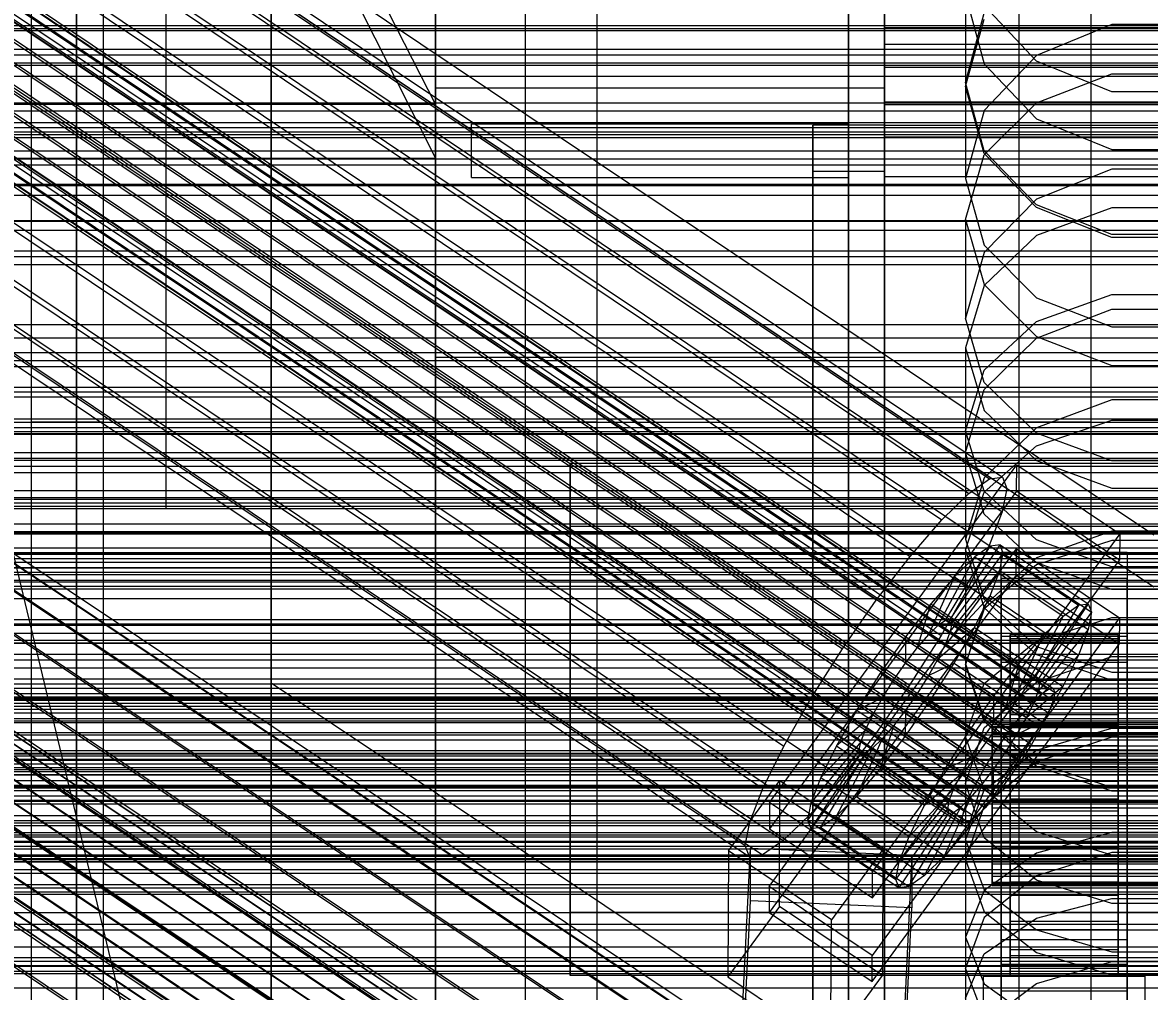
# Model space of a CAD drawing. Header units: millimetres. Extents: x -1970 to 59977, y -50268 to 6837.
# Drawn here: x -256 to -130.5, y -34588.8 to -34480.9 of the extents above; entities that cross this region are included whole.
import ezdxf

# ---------------------------------------------------------------- set-up
doc = ezdxf.new("R2010")
doc.units = ezdxf.units.MM
for name, color, linetype, lineweight in [('COTAS_O', 1, 'Continuous', 0), ('COTAS_P', 1, 'Continuous', 0), ('frontal_briquetadora', 7, 'Continuous', 0), ('frontal_C01', 7, 'Continuous', 0), ('frontal_C02', 7, 'Continuous', 0), ('frontal_C03', 7, 'Continuous', 0), ('frontal_mezcladora', 7, 'Continuous', 0), ('frontal_secador', 7, 'Continuous', 0), ('frontal_tolva', 7, 'Continuous', 0)]:
    doc.layers.add(name, color=color, linetype=linetype, lineweight=lineweight)
doc.dimstyles.new('R19_100', dxfattribs={"dimtxt": 250, "dimasz": 150, "dimexe": 150, "dimexo": 80, "dimgap": 100, "dimtad": 1, "dimtih": 1, "dimtoh": 1, "dimdsep": 46, "dimcen": 0.09, "dimadec": 0, "dimazin": 0, "dimtfac": 1, "dimtdec": 4, "dimtofl": 0, "dimtmove": 0, "dimatfit": 3, "dimfxl": 1, "dimtolj": 1, "dimtzin": 0, "dimarcsym": 0})

# ---------------------------------------------------------------- blocks, each defined once
blk = doc.blocks.new('*D37')
at = {"layer": 'COTAS_P', "color": 0, "lineweight": -2, "transparency": 16777216}
for p, q in [((-1750, -35420), (-1750, -34450)), ((2600, -35420), (2600, -34450)), ((-1600, -34600), (2450, -34600))]:
    blk.add_line(p, q, dxfattribs=at)
at = {"layer": 'COTAS_P', "color": 0, "transparency": 16777216}
for points in [[(-1600, -34575), (-1600, -34625), (-1750, -34600)], [(2450, -34575), (2450, -34625), (2600, -34600)]]:
    blk.add_solid(points, dxfattribs=at)
at = {"layer": 'Defpoints', "color": 0, "transparency": 16777216}
for p in [(2600, -34600), (-1750, -35500), (2600, -35500)]:
    blk.add_point(p, dxfattribs=at)
blk = doc.blocks.new('*D42')
at = {"layer": 'COTAS_O', "color": 0, "lineweight": -2, "transparency": 16777216}
for p, q in [((-570, -33700), (200, -33700)), ((50, -34750), (50, -33850)), ((-570, -34900), (200, -34900))]:
    blk.add_line(p, q, dxfattribs=at)
at = {"layer": 'COTAS_O', "color": 0, "transparency": 16777216}
for points in [[(25, -33850), (75, -33850), (50, -33700)], [(25, -34750), (75, -34750), (50, -34900)]]:
    blk.add_solid(points, dxfattribs=at)
at = {"layer": 'Defpoints', "color": 0, "transparency": 16777216}
for p in [(-650, -33700), (50, -33700), (-650, -34900)]:
    blk.add_point(p, dxfattribs=at)
blk = doc.blocks.new('*D43')
at = {"layer": 'COTAS_O', "color": 0, "lineweight": -2, "transparency": 16777216}
for p, q in [((-650, -34820), (-650, -34050)), ((650, -34820), (650, -34050)), ((-500, -34200), (500, -34200))]:
    blk.add_line(p, q, dxfattribs=at)
at = {"layer": 'COTAS_O', "color": 0, "transparency": 16777216}
for points in [[(-500, -34175), (-500, -34225), (-650, -34200)], [(500, -34175), (500, -34225), (650, -34200)]]:
    blk.add_solid(points, dxfattribs=at)
at = {"layer": 'Defpoints', "color": 0, "transparency": 16777216}
for p in [(650, -34200), (-650, -34900), (650, -34900)]:
    blk.add_point(p, dxfattribs=at)

msp = doc.modelspace()

# ---------------------------------------------------------------- linework, layer by layer
at = {"layer": 'frontal_briquetadora'}
for p, q in [((-430, -33820), (-223.45, -34680)), ((-210, -34680), (-210, -33820)), ((-430, -34060), (-210, -34490)), ((-430, -34060), (-210, -34496)), ((-210, -34060), (-210, -34490)), ((-210, -34060), (-210, -34496)), ((-210, -34680), (-210, -34260)), ((-210, -34496), (-210, -34260)), ((-210, -34680), (-210, -34305)), ((-210, -34305), (-210, -34496)), ((-160, -34483.291), (-160, -34439.62)), ((-164, -34492.29), (-164, -34448.619)), ((-160, -34448.619), (-160, -34492.29)), ((-160, -34451.11), (-160, -34483.291)), ((-164, -34454.149), (-164, -34698)), ((-164, -34492.29), (-164, -34454.149)), ((-160, -34698), (-160, -34454.149)), ((-160, -34454.149), (-160, -34492.29)), ((-160, -34489.719), (-160, -34457.538)), ((-160, -34461.368), (-160, -34489.719)), ((-160, -34492.29), (-160, -34463.94)), ((-160, -34481.433), (-160, -34464.401)), ((-160, -34464.816), (-160, -34481.959)), ((-160, -34465.36), (-160, -34482.486)), ((-160, -34483.013), (-160, -34465.903)), ((-160, -34468.481), (-160, -34485.849)), ((-210, -34471), (-210, -34680)), ((-210, -34471), (-210, -34496)), ((-160, -34489.991), (-160, -34472.77)), ((-160, -34493.614), (-160, -34476.582)), ((-160, -34478.149), (-160, -34722)), ((-160, -34478.149), (-160, -34483.291)), ((-151, -34477.803), (-151, -34487.557)), ((-151, -34477.803), (-148.92, -34485.461)), ((-151, -34487.557), (-148.92, -34479.841)), ((-143.094, -34485.172), (-148.92, -34478.964)), ((-160, -34480.662), (-160, -34498.03)), ((-151, -34487.986), (-148.92, -34480.494)), ((-134.674, -34481.091), (-143.094, -34484.534)), ((-125.326, -34481.091), (-134.674, -34481.091)), ((-160, -34481.433), (200, -34481.433)), ((-160, -34498.801), (-160, -34481.433)), ((-160, -34481.959), (-160, -34498.57)), ((-160, -34482.486), (-160, -34499.08)), ((-160, -34499.589), (-160, -34483.013)), ((-160, -34727.142), (-160, -34483.291)), ((-160, -34483.291), (200, -34483.291)), ((-160, -34483.291), (-160, -34715.652)), ((-160, -34483.291), (-160, -34489.719)), ((-143.094, -34484.534), (-148.92, -34490.676)), ((-160, -34485.849), (200, -34485.849)), ((-160, -34485.849), (-160, -34502.881)), ((-148.92, -34485.461), (-143.093, -34491.602)), ((-134.674, -34488.588), (-143.094, -34485.172)), ((-143.093, -34489.803), (-134.673, -34486.586)), ((-134.673, -34486.586), (-125.327, -34486.586)), ((-210, -34488.149), (-160, -34488.149)), ((-210, -34518.149), (-210, -34488.149)), ((-164, -34488.149), (-160, -34488.149)), ((-164, -34518.149), (-164, -34488.149)), ((-160, -34518.149), (-160, -34488.149)), ((-148.92, -34495.158), (-151, -34487.557)), ((-151, -34487.986), (-151, -34498.23)), ((-148.92, -34495.478), (-151, -34487.986)), ((-125.326, -34488.588), (-134.674, -34488.588)), ((-160, -34722.08), (-160, -34489.719)), ((-160, -34489.719), (200, -34489.719)), ((-160, -34489.719), (-160, -34716.717)), ((-160, -34489.719), (-160, -34492.29)), ((-148.92, -34495.6), (-143.093, -34489.803)), ((-210, -34490), (-430, -34490)), ((-160, -34489.991), (200, -34489.991)), ((-160, -34489.991), (-160, -34507.212)), ((-148.92, -34490.676), (-151, -34498.23)), ((-206, -34492.149), (-164, -34492.149)), ((-206, -34498.149), (-206, -34492.149)), ((-168, -34713.16), (-168, -34492.29)), ((-168, -34492.29), (-168, -34497.432)), ((-160, -34492.29), (-168, -34492.29)), ((-164, -34498.149), (-164, -34492.149)), ((-164, -34719.288), (-164, -34492.29)), ((-160, -34492.29), (-164, -34492.29)), ((-160, -34719.288), (-160, -34492.29)), ((-160, -34492.29), (200, -34492.29)), ((-160, -34492.29), (-160, -34713.16)), ((-160, -34497.432), (-160, -34492.29)), ((-143.093, -34491.602), (-134.673, -34495.01)), ((-160, -34493.614), (200, -34493.614)), ((-160, -34510.982), (-160, -34493.614)), ((-430, -34496), (-210, -34496)), ((-210, -34496), (-210, -34680)), ((-151, -34502.829), (-148.92, -34495.6)), ((-143.094, -34501.17), (-148.92, -34495.158)), ((-143.093, -34501.486), (-148.92, -34495.478)), ((-134.673, -34495.01), (-125.327, -34495.01)), ((-168, -34497.432), (-168, -34718.302)), ((-168, -34497.432), (-160, -34497.432)), ((-160, -34718.302), (-160, -34497.432)), ((-134.674, -34497.219), (-143.094, -34500.552)), ((-125.326, -34497.219), (-134.674, -34497.219)), ((-206, -34498.149), (-164, -34498.149)), ((-160, -34498.03), (200, -34498.03)), ((-160, -34498.03), (-160, -34515.062)), ((-160, -34498.57), (-160, -34514.607)), ((-151, -34498.23), (-148.92, -34505.662)), ((-160, -34513.861), (-160, -34498.801)), ((-160, -34499.08), (-160, -34515.099)), ((-160, -34515.589), (-160, -34499.589)), ((-143.094, -34500.552), (-148.92, -34506.493)), ((-134.674, -34504.474), (-143.094, -34501.17)), ((-134.673, -34504.82), (-143.093, -34501.486)), ((-134.673, -34501.512), (-143.093, -34504.604)), ((-125.327, -34501.512), (-134.673, -34501.512)), ((-160, -34502.881), (-160, -34516.984)), ((-151, -34502.829), (-151, -34513.787)), ((-151, -34502.829), (-148.92, -34510.058)), ((-143.093, -34504.604), (-148.92, -34510.176)), ((-125.326, -34504.474), (-134.674, -34504.474)), ((-125.327, -34504.82), (-134.673, -34504.82)), ((-148.92, -34505.662), (-143.094, -34511.534)), ((-160, -34507.212), (-160, -34521.811)), ((-148.92, -34506.493), (-151, -34513.787)), ((-160, -34526.043), (-160, -34510.982)), ((-148.92, -34510.176), (-151, -34517.123)), ((-148.92, -34510.058), (-143.093, -34515.855)), ((-143.093, -34514.166), (-134.673, -34511.161)), ((-134.673, -34511.161), (-125.327, -34511.161)), ((-143.094, -34511.534), (-134.674, -34514.76)), ((-143.094, -34516.027), (-134.674, -34512.811)), ((-134.674, -34512.811), (-125.326, -34512.811)), ((-160, -34524.321), (-160, -34513.861)), ((-160, -34514.607), (-160, -34530.029)), ((-148.92, -34520.952), (-151, -34513.787)), ((-148.92, -34519.58), (-143.093, -34514.166)), ((-134.674, -34514.76), (-125.326, -34514.76)), ((-160, -34515.062), (-160, -34529.165)), ((-160, -34515.099), (-160, -34530.501)), ((-160, -34530.972), (-160, -34515.589)), ((-148.92, -34521.752), (-143.094, -34516.027)), ((-143.093, -34515.855), (-134.673, -34519.072)), ((-160, -34516.984), (-160, -34526.011)), ((-151, -34517.123), (-151, -34528.769)), ((-151, -34517.123), (-148.92, -34524.071)), ((-210, -34518.149), (-160, -34518.149)), ((-164, -34518.149), (-160, -34518.149)), ((-151, -34526.331), (-148.92, -34519.58)), ((-134.673, -34519.072), (-125.327, -34519.072)), ((-143.094, -34526.603), (-148.92, -34520.952)), ((-160, -34521.811), (-160, -34531.565)), ((-151, -34528.769), (-148.92, -34521.752)), ((-134.674, -34522.89), (-143.094, -34526.023)), ((-125.326, -34522.89), (-134.674, -34522.89)), ((-160, -34528.587), (-160, -34524.321)), ((-148.92, -34524.071), (-143.093, -34529.643)), ((-160, -34526.011), (-160, -34528.587)), ((-160, -34536.502), (-160, -34526.043)), ((-143.094, -34526.023), (-148.92, -34531.596)), ((-143.093, -34528.025), (-134.673, -34525.158)), ((-134.673, -34525.158), (-125.327, -34525.158)), ((-151, -34526.331), (-151, -34538.419)), ((-148.92, -34533.082), (-151, -34526.331)), ((-134.674, -34529.704), (-143.094, -34526.603)), ((-148.92, -34535.648), (-151, -34528.769)), ((-148.92, -34533.192), (-143.093, -34528.025)), ((-195, -34580), (-195, -34530)), ((195, -34530), (-195, -34530)), ((-195, -34530), (-195, -34537)), ((-160, -34529.165), (-160, -34538.192)), ((-160, -34530.029), (-160, -34544.797)), ((-143.093, -34529.643), (-134.673, -34532.735)), ((-125.326, -34529.704), (-134.674, -34529.704)), ((-160, -34530.501), (-160, -34545.247)), ((-160, -34545.697), (-160, -34530.972)), ((-160, -34531.565), (-160, -34534.991)), ((-148.92, -34531.596), (-151, -34538.419)), ((-151, -34539.635), (-148.92, -34533.192)), ((-143.093, -34538.496), (-148.92, -34533.082)), ((-134.673, -34532.735), (-125.327, -34532.735)), ((-143.094, -34541.066), (-148.92, -34535.648)), ((195, -34537), (-195, -34537)), ((-195, -34537), (-195, -34587)), ((-160, -34540.768), (-160, -34536.502)), ((-134.674, -34537.508), (-143.094, -34540.51)), ((-125.326, -34537.508), (-134.674, -34537.508)), ((-160, -34538.192), (-160, -34540.768)), ((-151, -34538.419), (-148.92, -34545.1)), ((-134.673, -34541.501), (-143.093, -34538.496)), ((-134.673, -34538.552), (-143.093, -34541.275)), ((-125.327, -34538.552), (-134.673, -34538.552)), ((-151, -34539.635), (-151, -34552.363)), ((-151, -34539.635), (-148.92, -34546.078)), ((-143.094, -34540.51), (-148.92, -34545.844)), ((-143.093, -34541.275), (-148.92, -34546.182)), ((-134.674, -34544.034), (-143.094, -34541.066)), ((-125.327, -34541.501), (-134.673, -34541.501)), ((-160, -34544.797), (-160, -34558.872)), ((-148.92, -34545.1), (-143.094, -34550.353)), ((-125.326, -34544.034), (-134.674, -34544.034)), ((-160, -34545.247), (-160, -34559.3)), ((-160, -34559.728), (-160, -34545.697)), ((-148.92, -34545.844), (-151, -34552.363)), ((-148.92, -34546.182), (-151, -34552.301)), ((-148.92, -34546.078), (-143.093, -34551.244)), ((-143.093, -34549.754), (-134.673, -34547.13)), ((-134.673, -34547.13), (-125.327, -34547.13)), ((-148.92, -34554.481), (-143.093, -34549.754)), ((-143.094, -34550.353), (-134.674, -34553.23)), ((-143.093, -34551.244), (-134.673, -34554.112)), ((-151, -34552.301), (-151, -34565.638)), ((-151, -34552.301), (-148.92, -34558.42)), ((-148.92, -34558.731), (-151, -34552.363)), ((-143.094, -34554.358), (-134.674, -34551.493)), ((-134.674, -34551.493), (-125.326, -34551.493)), ((-134.674, -34553.23), (-125.326, -34553.23)), ((-151, -34560.376), (-148.92, -34554.481)), ((-148.92, -34559.44), (-143.094, -34554.358)), ((-134.673, -34554.112), (-125.327, -34554.112)), ((-160, -34558.872), (-160, -34572.218)), ((-148.92, -34558.42), (-143.093, -34563.327)), ((-143.094, -34563.729), (-148.92, -34558.731)), ((-160, -34559.3), (-160, -34572.623)), ((-160, -34573.027), (-160, -34559.728)), ((-151, -34565.638), (-148.92, -34559.44)), ((-143.093, -34561.918), (-134.673, -34559.449)), ((-134.673, -34559.449), (-125.327, -34559.449)), ((-151, -34560.376), (-151, -34574.101)), ((-148.92, -34566.271), (-151, -34560.376)), ((-134.674, -34560.448), (-143.094, -34563.217)), ((-125.326, -34560.448), (-134.674, -34560.448)), ((-148.92, -34566.366), (-143.093, -34561.918)), ((-143.094, -34563.217), (-148.92, -34568.125)), ((-134.674, -34566.461), (-143.094, -34563.729)), ((-143.093, -34563.327), (-134.673, -34566.05)), ((-148.92, -34571.679), (-151, -34565.638)), ((-151, -34571.912), (-148.92, -34566.366)), ((-143.093, -34570.998), (-148.92, -34566.271)), ((-125.326, -34566.461), (-134.674, -34566.461)), ((-134.673, -34566.05), (-125.327, -34566.05)), ((-148.92, -34568.125), (-151, -34574.101)), ((-134.673, -34573.621), (-143.093, -34570.998)), ((-134.673, -34571.082), (-143.093, -34573.39)), ((-125.327, -34571.082), (-134.673, -34571.082)), ((-160, -34572.218), (-160, -34584.801)), ((-160, -34572.623), (-160, -34585.182)), ((-151, -34571.912), (-151, -34586.193)), ((-151, -34571.912), (-148.92, -34577.459)), ((-143.094, -34576.409), (-148.92, -34571.679)), ((-160, -34585.562), (-160, -34573.027)), ((-143.093, -34573.39), (-148.92, -34577.548)), ((-134.674, -34573.305), (-143.094, -34575.925)), ((-125.326, -34573.305), (-134.674, -34573.305)), ((-125.327, -34573.621), (-134.673, -34573.621)), ((-151, -34574.101), (-148.92, -34579.916)), ((-143.094, -34575.925), (-148.92, -34580.562)), ((-134.674, -34578.991), (-143.094, -34576.409)), ((-148.92, -34577.548), (-151, -34582.734)), ((-148.92, -34577.459), (-143.093, -34581.907)), ((-143.093, -34580.641), (-134.673, -34578.443)), ((-125.326, -34578.991), (-134.674, -34578.991)), ((-134.673, -34578.443), (-125.327, -34578.443)), ((-195, -34587), (-195, -34580)), ((195, -34580), (-195, -34580)), ((-148.92, -34579.916), (-143.094, -34584.461)), ((-148.92, -34580.562), (-151, -34586.193)), ((-148.92, -34584.6), (-143.093, -34580.641)), ((-151, -34582.734), (-151, -34597.535)), ((-151, -34582.734), (-148.92, -34587.919)), ((-143.093, -34581.907), (-134.673, -34584.376)), ((-160, -34584.801), (-160, -34596.589)), ((-160, -34585.182), (-160, -34596.944)), ((-151, -34589.538), (-148.92, -34584.6)), ((-143.094, -34584.461), (-134.674, -34586.939)), ((-134.673, -34584.376), (-125.327, -34584.376)), ((-160, -34597.299), (-160, -34585.562)), ((-148.92, -34591.656), (-151, -34586.193)), ((-143.094, -34587.908), (-134.674, -34585.444)), ((-134.674, -34585.444), (-125.326, -34585.444)), ((195, -34587), (-195, -34587)), ((-134.674, -34586.939), (-125.326, -34586.939)), ((-148.92, -34592.262), (-143.094, -34587.908)), ((-148.92, -34587.919), (-143.093, -34592.078))]:
    msp.add_line(p, q, dxfattribs=at)
at = {"layer": 'frontal_C01'}
for p, q in [((-250, -32681.31), (-250, -35586.788)), ((-250, -35591.549), (-250, -32686.07)), ((-228.298, -34257.758), (-228.298, -34554.454)), ((-228.298, -34560.172), (-228.298, -34263.476)), ((-450, -34481.223), (450, -34481.223)), ((-332.629, -34490.645), (-148.32, -34613.643)), ((-331.181, -34490.53), (-146.872, -34613.528)), ((-334.938, -34492.193), (-150.629, -34615.191)), ((-330.692, -34491.856), (-146.383, -34614.854)), ((450, -34493.398), (-450, -34493.398)), ((-356.348, -34494.929), (-142.549, -34637.607)), ((-355.53, -34494.38), (-141.731, -34637.058)), ((-355.017, -34494.34), (-141.218, -34637.018)), ((-354.844, -34494.81), (-141.045, -34637.487)), ((-331.197, -34494.532), (-146.887, -34617.53)), ((-357.415, -34495.948), (-143.617, -34638.625)), ((-355.022, -34495.758), (-141.224, -34638.436)), ((-337.95, -34495.068), (-153.641, -34618.066)), ((-358.659, -34497.367), (-144.861, -34640.045)), ((-355.541, -34497.12), (-141.742, -34639.798)), ((-332.659, -34498.376), (-148.35, -34621.374)), ((-146.196, -34641.769), (-359.995, -34499.091)), ((-356.363, -34498.803), (-142.565, -34641.481)), ((-341.461, -34499.074), (-157.152, -34622.072)), ((-361.332, -34501.001), (-147.533, -34643.679)), ((-357.434, -34500.692), (-143.635, -34643.37)), ((-362.578, -34502.968), (-148.779, -34645.646)), ((-358.68, -34502.659), (-144.881, -34645.337)), ((-334.981, -34503.126), (-150.672, -34626.124)), ((-363.648, -34504.858), (-149.85, -34647.535)), ((-360.017, -34504.57), (-146.218, -34647.247)), ((-160.922, -34626.937), (-345.231, -34503.939)), ((-364.471, -34506.541), (-150.672, -34649.219)), ((-361.352, -34506.293), (-147.554, -34648.971)), ((-364.989, -34507.903), (-151.191, -34650.581)), ((-363.664, -34508.732), (-149.865, -34651.41)), ((-362.596, -34507.713), (-148.798, -34650.391)), ((-338.003, -34508.459), (-153.694, -34631.457)), ((-365.168, -34508.851), (-151.369, -34651.529)), ((-364.995, -34509.321), (-151.196, -34651.999)), ((-364.482, -34509.28), (-150.683, -34651.958)), ((-349.002, -34509.331), (-164.693, -34632.329)), ((450, -34514.562), (-450, -34514.562)), ((-352.519, -34514.882), (-168.21, -34637.88)), ((-341.52, -34514.01), (-157.211, -34637.008)), ((-345.291, -34519.401), (-160.982, -34642.399)), ((-355.541, -34520.214), (-171.232, -34643.212)), ((-349.061, -34524.266), (-164.752, -34647.264)), ((-450, -34526.737), (450, -34526.737)), ((-130, -34620.053), (-228.298, -34554.454)), ((-228.298, -34554.454), (-228.298, -34851.15)), ((-228.298, -34554.454), (-228.298, -34560.172)), ((-228.298, -34856.869), (-228.298, -34560.172)), ((-228.298, -34560.172), (-130, -34625.771))]:
    msp.add_line(p, q, dxfattribs=at)
at = {"layer": 'frontal_C02'}
for p, q in [((-250, -32976.99), (-250, -35767.535)), ((-250, -35772.314), (-250, -32981.769)), ((-332.629, -34408.224), (-148.32, -34531.708)), ((-331.181, -34408.027), (-146.872, -34531.511)), ((-330.692, -34409.271), (-146.383, -34532.755)), ((-334.938, -34409.848), (-150.629, -34533.332)), ((-355.53, -34411.865), (-141.731, -34555.107)), ((-355.017, -34411.796), (-141.218, -34555.037)), ((-331.197, -34411.87), (-146.887, -34535.354)), ((-356.348, -34412.441), (-142.549, -34555.682)), ((-355.022, -34413.157), (-141.224, -34556.399)), ((-354.844, -34412.236), (-141.045, -34555.478)), ((-337.95, -34412.788), (-153.641, -34536.272)), ((-357.415, -34413.483), (-143.617, -34556.724)), ((-355.541, -34414.496), (-141.742, -34557.737)), ((-358.659, -34414.92), (-144.861, -34558.161)), ((-332.659, -34415.648), (-148.35, -34539.132)), ((-146.196, -34559.896), (-359.995, -34416.655)), ((-356.363, -34416.161), (-142.565, -34559.402)), ((-341.461, -34416.844), (-157.152, -34540.328)), ((-357.434, -34418.039), (-143.635, -34561.28)), ((-361.332, -34418.568), (-147.533, -34561.81)), ((-362.578, -34420.531), (-148.779, -34563.773)), ((-358.68, -34420.001), (-144.881, -34563.243)), ((-334.981, -34420.346), (-150.672, -34543.83)), ((-360.017, -34421.915), (-146.218, -34565.157)), ((-160.922, -34545.224), (-345.231, -34421.74)), ((-363.648, -34422.409), (-149.85, -34565.651)), ((-364.471, -34424.074), (-150.672, -34567.315)), ((-361.352, -34423.65), (-147.554, -34566.891)), ((-364.989, -34425.413), (-151.191, -34568.654)), ((-362.596, -34425.087), (-148.798, -34568.329)), ((-338.003, -34425.646), (-153.694, -34549.13)), ((-365.168, -34426.334), (-151.369, -34569.575)), ((-364.995, -34426.774), (-151.196, -34570.016)), ((-364.482, -34426.704), (-150.683, -34569.946)), ((-363.664, -34426.129), (-149.865, -34569.37)), ((-349.002, -34427.142), (-164.693, -34550.626)), ((-341.52, -34431.186), (-157.211, -34554.67)), ((-352.519, -34432.681), (-168.21, -34556.165)), ((-345.291, -34436.587), (-160.982, -34560.071)), ((-355.541, -34437.981), (-171.232, -34561.465)), ((-349.061, -34441.483), (-164.752, -34564.967)), ((-357.863, -34442.68), (-173.554, -34566.164)), ((-352.572, -34445.539), (-168.263, -34569.023)), ((-359.326, -34446.457), (-175.016, -34569.941)), ((-355.584, -34448.479), (-171.275, -34571.963)), ((-359.83, -34449.057), (-175.521, -34572.541)), ((-359.341, -34450.3), (-175.032, -34573.784)), ((-357.893, -34450.103), (-173.584, -34573.587)), ((-130, -34537.975), (-228.298, -34472.116)), ((-228.298, -34472.116), (-228.298, -34756.938)), ((-228.298, -34762.679), (-228.298, -34477.858)), ((-228.298, -34477.858), (-130, -34543.716)), ((-311.15, -34481.749), (311.15, -34481.749)), ((-311.15, -34485.616), (311.15, -34485.616)), ((-311.15, -34486.866), (311.15, -34486.866)), ((-311.15, -34489.833), (311.15, -34489.833)), ((-311.15, -34490.717), (311.15, -34490.717)), ((-311.15, -34492.582), (311.15, -34492.582)), ((-311.15, -34493.04), (311.15, -34493.04)), ((-311.15, -34493.676), (311.15, -34493.676)), ((-172.809, -34567.736), (-145.277, -34530.143)), ((-145.289, -34533.066), (-145.277, -34530.143)), ((-145.277, -34530.143), (-133.809, -34537.827)), ((-150.629, -34533.332), (-148.32, -34531.708)), ((-148.32, -34531.708), (-146.872, -34531.511)), ((-146.872, -34531.511), (-146.383, -34532.755)), ((-145.289, -34533.066), (-172.821, -34570.659)), ((-153.641, -34536.272), (-150.629, -34533.332)), ((-146.383, -34532.755), (-146.887, -34535.354)), ((-133.821, -34540.749), (-145.289, -34533.066)), ((-157.152, -34540.328), (-153.641, -34536.272)), ((-146.887, -34535.354), (-148.35, -34539.132)), ((-133.809, -34537.827), (-161.341, -34575.42)), ((-133.809, -34537.827), (-133.821, -34540.749)), ((-172.847, -34577.089), (-145.315, -34539.496)), ((-153.199, -34547.423), (-148.226, -34539.179)), ((-152.686, -34547.354), (-147.143, -34539.032)), ((-152.513, -34547.794), (-146.777, -34539.962)), ((-148.35, -34539.132), (-150.672, -34543.83)), ((-148.226, -34539.179), (-149.953, -34540.394)), ((-147.143, -34539.032), (-148.226, -34539.179)), ((-148.226, -34539.179), (-138.396, -34545.765)), ((-147.155, -34541.907), (-146.777, -34539.962)), ((-147.143, -34539.032), (-137.313, -34545.618)), ((-146.777, -34539.962), (-147.143, -34539.032)), ((-147, -34542.796), (-147, -34539.873)), ((-147, -34539.873), (-133, -34539.873)), ((-147, -34585.777), (-147, -34539.873)), ((-146.777, -34539.962), (-136.948, -34546.548)), ((-145.327, -34542.418), (-145.315, -34539.496)), ((-145.315, -34539.496), (-133.847, -34547.179)), ((-133, -34539.873), (-133, -34542.796)), ((-133, -34539.873), (-133, -34585.777)), ((-161.353, -34578.342), (-133.821, -34540.749)), ((-160.922, -34545.224), (-157.152, -34540.328)), ((-154.017, -34547.999), (-149.953, -34540.394)), ((-149.953, -34540.394), (-152.207, -34542.594)), ((-149.953, -34540.394), (-140.123, -34546.98)), ((-145.327, -34542.418), (-172.859, -34580.011)), ((-155.085, -34549.041), (-152.207, -34542.594)), ((-152.207, -34542.594), (-154.833, -34545.628)), ((-152.692, -34548.715), (-147.155, -34541.907)), ((-152.207, -34542.594), (-142.377, -34549.179)), ((-148.249, -34544.732), (-147.155, -34541.907)), ((-147.155, -34541.907), (-137.325, -34548.492)), ((-133.859, -34550.102), (-145.327, -34542.418)), ((-150.672, -34543.83), (-153.694, -34549.13)), ((-133, -34542.796), (-147, -34542.796)), ((-147, -34542.796), (-147, -34588.7)), ((-133, -34588.7), (-133, -34542.796)), ((-153.21, -34550.054), (-148.249, -34544.732)), ((-149.985, -34548.247), (-148.249, -34544.732)), ((-148.249, -34544.732), (-138.419, -34551.318)), ((-164.693, -34550.626), (-160.922, -34545.224)), ((-154.833, -34545.628), (-157.653, -34549.29)), ((-156.329, -34550.478), (-154.833, -34545.628)), ((-154.833, -34545.628), (-145.003, -34552.214)), ((-138.396, -34545.765), (-143.369, -34554.009)), ((-137.313, -34545.618), (-142.856, -34553.939)), ((-140.123, -34546.98), (-138.396, -34545.765)), ((-138.396, -34545.765), (-137.313, -34545.618)), ((-137.313, -34545.618), (-136.948, -34546.548)), ((-133.847, -34547.179), (-161.379, -34584.772)), ((-154.017, -34547.999), (-153.199, -34547.423)), ((-153.199, -34547.423), (-152.686, -34547.354)), ((-143.369, -34554.009), (-153.199, -34547.423)), ((-142.856, -34553.939), (-152.686, -34547.354)), ((-152.686, -34547.354), (-152.513, -34547.794)), ((-140.123, -34546.98), (-144.188, -34554.585)), ((-136.948, -34546.548), (-142.683, -34554.38)), ((-142.377, -34549.179), (-140.123, -34546.98)), ((-136.948, -34546.548), (-137.325, -34548.492)), ((-133.847, -34547.179), (-133.859, -34550.102)), ((-155.085, -34549.041), (-154.017, -34547.999)), ((-154.033, -34551.719), (-149.985, -34548.247)), ((-144.188, -34554.585), (-154.017, -34547.999)), ((-152.692, -34548.715), (-153.21, -34550.054)), ((-152.513, -34547.794), (-152.692, -34548.715)), ((-142.862, -34555.301), (-152.692, -34548.715)), ((-142.683, -34554.38), (-152.513, -34547.794)), ((-152.246, -34552.212), (-149.985, -34548.247)), ((-149.985, -34548.247), (-140.156, -34554.833)), ((-137.325, -34548.492), (-142.862, -34555.301)), ((-137.325, -34548.492), (-138.419, -34551.318)), ((-161.391, -34587.695), (-133.859, -34550.102)), ((-157.653, -34549.29), (-160.474, -34553.33)), ((-157.653, -34549.29), (-157.665, -34552.213)), ((-147.823, -34555.876), (-157.653, -34549.29)), ((-153.694, -34549.13), (-157.211, -34554.67)), ((-156.329, -34550.478), (-155.085, -34549.041)), ((-145.255, -34555.626), (-155.085, -34549.041)), ((-153.21, -34550.054), (-154.033, -34551.719)), ((-143.38, -34556.64), (-153.21, -34550.054)), ((-147, -34552.148), (-147, -34549.226)), ((-147, -34549.226), (-133, -34549.226)), ((-147, -34595.13), (-147, -34549.226)), ((-146, -34559.012), (-146, -34549.018)), ((-146, -34549.018), (-146, -34549.494)), ((-146, -34549.018), (-134, -34549.018)), ((-146, -34549.836), (-146, -34549.018)), ((-146, -34559.238), (-146, -34549.494)), ((-146, -34549.494), (-146, -34551.232)), ((-146, -34549.494), (-134, -34549.494)), ((-146, -34559.4), (-146, -34549.836)), ((-146, -34549.836), (-134, -34549.836)), ((-146, -34551.893), (-146, -34549.836)), ((-142.377, -34549.179), (-145.255, -34555.626)), ((-145.003, -34552.214), (-142.377, -34549.179)), ((-134, -34549.494), (-134, -34549.018)), ((-134, -34549.018), (-134, -34559.012)), ((-134, -34549.018), (-134, -34549.836)), ((-134, -34551.232), (-134, -34549.494)), ((-134, -34549.494), (-134, -34559.238)), ((-134, -34549.836), (-134, -34559.4)), ((-134, -34549.836), (-134, -34551.893)), ((-133, -34549.226), (-133, -34552.148)), ((-133, -34549.226), (-133, -34595.13)), ((-168.21, -34556.165), (-164.693, -34550.626)), ((-157.665, -34552.213), (-156.329, -34550.478)), ((-146.499, -34557.064), (-156.329, -34550.478)), ((-146, -34560.061), (-146, -34551.232)), ((-146, -34551.232), (-146, -34554.112)), ((-146, -34551.232), (-134, -34551.232)), ((-138.419, -34551.318), (-143.38, -34556.64)), ((-138.419, -34551.318), (-140.156, -34554.833)), ((-134, -34554.112), (-134, -34551.232)), ((-134, -34551.232), (-134, -34560.061)), ((-159.001, -34554.126), (-157.665, -34552.213)), ((-157.665, -34552.213), (-147.835, -34558.798)), ((-154.033, -34551.719), (-155.103, -34553.597)), ((-155.103, -34553.597), (-152.246, -34552.212)), ((-154.877, -34556.355), (-152.246, -34552.212)), ((-144.203, -34558.305), (-154.033, -34551.719)), ((-152.246, -34552.212), (-142.416, -34558.798)), ((-147.823, -34555.876), (-145.003, -34552.214)), ((-133, -34552.148), (-147, -34552.148)), ((-147, -34552.148), (-147, -34598.053)), ((-145.003, -34552.214), (-146.499, -34557.064)), ((-146, -34560.374), (-146, -34551.893)), ((-146, -34551.893), (-134, -34551.893)), ((-146, -34555.047), (-146, -34551.893)), ((-134, -34551.893), (-134, -34560.374)), ((-134, -34551.893), (-134, -34555.047)), ((-133, -34598.053), (-133, -34552.148)), ((-160.474, -34553.33), (-163.105, -34557.474)), ((-159.001, -34554.126), (-160.474, -34553.33)), ((-160.474, -34553.33), (-150.644, -34559.916)), ((-155.103, -34553.597), (-156.35, -34555.559)), ((-145.274, -34560.182), (-155.103, -34553.597)), ((-157.211, -34554.67), (-160.982, -34560.071)), ((-160.247, -34556.089), (-159.001, -34554.126)), ((-149.171, -34560.712), (-159.001, -34554.126)), ((-146, -34561.425), (-146, -34554.112)), ((-146, -34554.112), (-146, -34557.94)), ((-146, -34554.112), (-134, -34554.112)), ((-146, -34561.868), (-146, -34555.047)), ((-146, -34555.047), (-134, -34555.047)), ((-146, -34559.085), (-146, -34555.047)), ((-144.188, -34554.585), (-145.255, -34555.626)), ((-140.156, -34554.833), (-144.203, -34558.305)), ((-143.369, -34554.009), (-144.188, -34554.585)), ((-142.856, -34553.939), (-143.369, -34554.009)), ((-142.862, -34555.301), (-142.683, -34554.38)), ((-142.683, -34554.38), (-142.856, -34553.939)), ((-142.549, -34555.682), (-141.731, -34555.107)), ((-140.156, -34554.833), (-142.416, -34558.798)), ((-141.731, -34555.107), (-141.218, -34555.037)), ((-141.218, -34555.037), (-141.045, -34555.478)), ((-134, -34557.94), (-134, -34554.112)), ((-134, -34554.112), (-134, -34561.425)), ((-134, -34555.047), (-134, -34561.868)), ((-134, -34555.047), (-134, -34559.085)), ((-171.232, -34561.465), (-168.21, -34556.165)), ((-160.247, -34556.089), (-163.105, -34557.474)), ((-161.318, -34557.967), (-160.247, -34556.089)), ((-150.417, -34562.675), (-160.247, -34556.089)), ((-157.698, -34560.396), (-154.877, -34556.355)), ((-156.35, -34555.559), (-157.686, -34557.473)), ((-156.35, -34555.559), (-154.877, -34556.355)), ((-146.52, -34562.145), (-156.35, -34555.559)), ((-154.877, -34556.355), (-145.047, -34562.941)), ((-150.644, -34559.916), (-147.823, -34555.876)), ((-147.835, -34558.798), (-147.823, -34555.876)), ((-145.255, -34555.626), (-146.499, -34557.064)), ((-143.617, -34556.724), (-142.549, -34555.682)), ((-143.38, -34556.64), (-142.862, -34555.301)), ((-141.224, -34556.399), (-141.742, -34557.737)), ((-141.045, -34555.478), (-141.224, -34556.399)), ((-163.105, -34557.474), (-165.365, -34561.438)), ((-163.105, -34557.474), (-153.275, -34564.06)), ((-157.686, -34557.473), (-159.022, -34559.208)), ((-157.686, -34557.473), (-157.698, -34560.396)), ((-147.856, -34564.059), (-157.686, -34557.473)), ((-146.499, -34557.064), (-147.835, -34558.798)), ((-144.861, -34558.161), (-143.617, -34556.724)), ((-144.203, -34558.305), (-143.38, -34556.64)), ((-161.318, -34557.967), (-165.365, -34561.438)), ((-162.14, -34559.632), (-161.318, -34557.967)), ((-151.488, -34564.553), (-161.318, -34557.967)), ((-147.835, -34558.798), (-149.171, -34560.712)), ((-146.196, -34559.896), (-144.861, -34558.161)), ((-146, -34563.238), (-146, -34557.94)), ((-146, -34557.94), (-146, -34562.454)), ((-146, -34557.94), (-134, -34557.94)), ((-145.274, -34560.182), (-144.203, -34558.305)), ((-142.416, -34558.798), (-145.274, -34560.182)), ((-142.416, -34558.798), (-145.047, -34562.941)), ((-141.742, -34557.737), (-142.565, -34559.402)), ((-134, -34562.454), (-134, -34557.94)), ((-134, -34557.94), (-134, -34563.238)), ((-162.14, -34559.632), (-167.102, -34564.953)), ((-160.982, -34560.071), (-164.752, -34564.967)), ((-162.659, -34560.971), (-162.14, -34559.632)), ((-152.311, -34566.218), (-162.14, -34559.632)), ((-159.022, -34559.208), (-160.518, -34564.058)), ((-159.022, -34559.208), (-160.266, -34560.645)), ((-149.192, -34565.794), (-159.022, -34559.208)), ((-153.275, -34564.06), (-150.644, -34559.916)), ((-150.644, -34559.916), (-149.171, -34560.712)), ((-148, -34559.4), (-148, -34559.012)), ((-148, -34559.012), (-148, -34559.238)), ((-148, -34559.012), (148, -34559.012)), ((-148, -34559.238), (-148, -34560.061)), ((-148, -34559.238), (148, -34559.238)), ((-148, -34560.374), (-148, -34559.4)), ((-148, -34559.4), (148, -34559.4)), ((-148, -34560.061), (-148, -34561.425)), ((-148, -34560.061), (148, -34560.061)), ((-147.533, -34561.81), (-146.196, -34559.896)), ((-146.52, -34562.145), (-145.274, -34560.182)), ((-146, -34559.238), (-146, -34559.012)), ((-134, -34559.012), (-146, -34559.012)), ((-146, -34559.012), (-146, -34559.4)), ((-146, -34563.781), (-146, -34559.085)), ((-146, -34559.085), (-134, -34559.085)), ((-146, -34563.731), (-146, -34559.085)), ((-146, -34560.061), (-146, -34559.238)), ((-134, -34559.238), (-146, -34559.238)), ((-134, -34559.4), (-146, -34559.4)), ((-146, -34559.4), (-146, -34560.374)), ((-146, -34561.425), (-146, -34560.061)), ((-134, -34560.061), (-146, -34560.061)), ((-142.565, -34559.402), (-143.635, -34561.28)), ((-134, -34559.012), (-134, -34559.238)), ((-134, -34559.4), (-134, -34559.012)), ((-134, -34559.085), (-134, -34563.781)), ((-134, -34559.085), (-134, -34563.731)), ((-134, -34559.238), (-134, -34560.061)), ((-134, -34560.374), (-134, -34559.4)), ((-134, -34560.061), (-134, -34561.425)), ((-162.659, -34560.971), (-168.196, -34567.779)), ((-165.365, -34561.438), (-167.102, -34564.953)), ((-165.365, -34561.438), (-155.535, -34568.024)), ((-160.266, -34560.645), (-163.144, -34567.092)), ((-162.837, -34561.892), (-162.659, -34560.971)), ((-152.829, -34567.556), (-162.659, -34560.971)), ((-160.266, -34560.645), (-161.333, -34561.687)), ((-160.518, -34564.058), (-157.698, -34560.396)), ((-150.436, -34567.231), (-160.266, -34560.645)), ((-157.698, -34560.396), (-147.868, -34566.982)), ((-149.171, -34560.712), (-150.417, -34562.675)), ((-148, -34561.868), (-148, -34560.374)), ((-148, -34560.374), (148, -34560.374)), ((-148, -34561.425), (-148, -34563.238)), ((-148, -34561.425), (148, -34561.425)), ((-134, -34560.374), (-146, -34560.374)), ((-146, -34560.374), (-146, -34561.868)), ((-146, -34563.238), (-146, -34561.425)), ((-134, -34561.425), (-146, -34561.425)), ((-143.635, -34561.28), (-144.881, -34563.243)), ((-134, -34561.868), (-134, -34560.374)), ((-134, -34561.425), (-134, -34563.238)), ((-173.554, -34566.164), (-171.232, -34561.465)), ((-162.837, -34561.892), (-168.573, -34569.723)), ((-162.664, -34562.332), (-168.208, -34570.654)), ((-162.151, -34562.262), (-167.125, -34570.506)), ((-161.333, -34561.687), (-165.397, -34569.292)), ((-162.664, -34562.332), (-162.837, -34561.892)), ((-153.008, -34568.477), (-162.837, -34561.892)), ((-162.151, -34562.262), (-162.664, -34562.332)), ((-152.835, -34568.918), (-162.664, -34562.332)), ((-161.333, -34561.687), (-162.151, -34562.262)), ((-152.321, -34568.848), (-162.151, -34562.262)), ((-151.503, -34568.273), (-161.333, -34561.687)), ((-153.275, -34564.06), (-150.417, -34562.675)), ((-150.417, -34562.675), (-151.488, -34564.553)), ((-148.779, -34563.773), (-147.533, -34561.81)), ((-148, -34563.781), (-148, -34561.868)), ((-148, -34561.868), (148, -34561.868)), ((-147.856, -34564.059), (-146.52, -34562.145)), ((-145.047, -34562.941), (-146.52, -34562.145)), ((-134, -34561.868), (-146, -34561.868)), ((-146, -34561.868), (-146, -34563.781)), ((-146, -34562.454), (-146, -34565.376)), ((-134, -34562.454), (-146, -34562.454)), ((-146, -34562.454), (-146, -34567.346)), ((-134, -34563.781), (-134, -34561.868)), ((-134, -34565.376), (-134, -34562.454)), ((-134, -34567.346), (-134, -34562.454)), ((-149.85, -34565.651), (-148.779, -34563.773)), ((-148, -34563.238), (-148, -34565.376)), ((-148, -34563.238), (148, -34563.238)), ((-148, -34565.981), (-148, -34563.781)), ((-148, -34563.781), (148, -34563.781)), ((-145.047, -34562.941), (-147.868, -34566.982)), ((-144.881, -34563.243), (-146.218, -34565.157)), ((-146, -34565.376), (-146, -34563.238)), ((-134, -34563.238), (-146, -34563.238)), ((-146, -34565.981), (-146, -34563.731)), ((-146, -34563.731), (-134, -34563.731)), ((-146, -34568.668), (-146, -34563.731)), ((-134, -34563.781), (-146, -34563.781)), ((-146, -34563.781), (-146, -34565.981)), ((-134, -34563.238), (-134, -34565.376)), ((-134, -34563.731), (-134, -34565.981)), ((-134, -34563.731), (-134, -34568.668)), ((-134, -34565.981), (-134, -34563.781)), ((-164.752, -34564.967), (-168.263, -34569.023)), ((-167.102, -34564.953), (-168.196, -34567.779)), ((-167.102, -34564.953), (-157.272, -34571.539)), ((-163.144, -34567.092), (-160.518, -34564.058)), ((-160.518, -34564.058), (-150.688, -34570.644)), ((-155.535, -34568.024), (-153.275, -34564.06)), ((-155.535, -34568.024), (-151.488, -34564.553)), ((-151.488, -34564.553), (-152.311, -34566.218)), ((-149.192, -34565.794), (-147.856, -34564.059)), ((-147.868, -34566.982), (-147.856, -34564.059)), ((-146.218, -34565.157), (-147.554, -34566.891)), ((-177.394, -34573.125), (-171.658, -34565.293)), ((-175.016, -34569.941), (-173.554, -34566.164)), ((-171.715, -34579.322), (-171.658, -34565.293)), ((-171.658, -34565.293), (-160.19, -34572.976)), ((-157.272, -34571.539), (-152.311, -34566.218)), ((-152.311, -34566.218), (-152.829, -34567.556)), ((-150.688, -34570.644), (-149.192, -34565.794)), ((-150.672, -34567.315), (-149.85, -34565.651)), ((-150.436, -34567.231), (-149.192, -34565.794)), ((-148, -34565.376), (-148, -34567.694)), ((148, -34565.376), (-148, -34565.376)), ((-148, -34568.32), (-148, -34565.981)), ((-148, -34565.981), (148, -34565.981)), ((-146, -34565.376), (-134, -34565.376)), ((-146, -34567.694), (-146, -34565.376)), ((-134, -34565.981), (-146, -34565.981)), ((-146, -34565.981), (-146, -34568.32)), ((-134, -34565.376), (-134, -34567.694)), ((-134, -34568.32), (-134, -34565.981)), ((-165.397, -34569.292), (-163.144, -34567.092)), ((-163.144, -34567.092), (-153.314, -34573.678)), ((-158.366, -34574.365), (-152.829, -34567.556)), ((-153.314, -34573.678), (-150.436, -34567.231)), ((-152.829, -34567.556), (-153.008, -34568.477)), ((-151.503, -34568.273), (-150.436, -34567.231)), ((-151.191, -34568.654), (-150.672, -34567.315)), ((-147.868, -34566.982), (-150.688, -34570.644)), ((-147.554, -34566.891), (-148.798, -34568.329)), ((-148, -34567.694), (-148, -34570.032)), ((-148, -34567.694), (148, -34567.694)), ((-146, -34567.694), (-146, -34567.346)), ((-146, -34567.346), (-146, -34572.283)), ((-146, -34567.346), (-134, -34567.346)), ((-146, -34570.032), (-146, -34567.694)), ((-134, -34567.694), (-146, -34567.694)), ((-134, -34572.283), (-134, -34567.346)), ((-134, -34567.346), (-134, -34567.694)), ((-134, -34567.694), (-134, -34570.032)), ((-172.809, -34567.736), (-172.821, -34570.659)), ((-161.341, -34575.42), (-172.809, -34567.736)), ((-168.196, -34567.779), (-168.573, -34569.723)), ((-168.196, -34567.779), (-158.366, -34574.365)), ((-158.743, -34576.309), (-153.008, -34568.477)), ((-158.378, -34577.239), (-152.835, -34568.918)), ((-157.295, -34577.092), (-152.321, -34568.848)), ((-157.272, -34571.539), (-155.535, -34568.024)), ((-155.567, -34575.877), (-151.503, -34568.273)), ((-153.008, -34568.477), (-152.835, -34568.918)), ((-152.835, -34568.918), (-152.321, -34568.848)), ((-152.321, -34568.848), (-151.503, -34568.273)), ((-151.369, -34569.575), (-151.191, -34568.654)), ((-148.798, -34568.329), (-149.865, -34569.37)), ((-148, -34570.637), (-148, -34568.32)), ((-148, -34568.32), (148, -34568.32)), ((-146, -34568.32), (-146, -34568.668)), ((-134, -34568.32), (-146, -34568.32)), ((-146, -34568.32), (-146, -34570.637)), ((-146, -34568.668), (-134, -34568.668)), ((-146, -34573.56), (-146, -34568.668)), ((-134, -34568.668), (-134, -34568.32)), ((-134, -34570.637), (-134, -34568.32)), ((-134, -34568.668), (-134, -34573.56)), ((-175.521, -34572.541), (-175.016, -34569.941)), ((-168.263, -34569.023), (-171.275, -34571.963)), ((-168.573, -34569.723), (-168.208, -34570.654)), ((-168.573, -34569.723), (-158.743, -34576.309)), ((-167.125, -34570.506), (-165.397, -34569.292)), ((-165.397, -34569.292), (-155.567, -34575.877)), ((-151.196, -34570.016), (-151.369, -34569.575)), ((-150.683, -34569.946), (-151.196, -34570.016)), ((-149.865, -34569.37), (-150.683, -34569.946)), ((-148, -34570.032), (-148, -34572.233)), ((-148, -34570.032), (148, -34570.032)), ((-146, -34572.233), (-146, -34570.032)), ((-146, -34570.032), (-146, -34572.283)), ((-134, -34570.032), (-146, -34570.032)), ((-134, -34572.283), (-134, -34570.032)), ((-134, -34570.032), (-134, -34572.233)), ((-172.821, -34570.659), (-161.353, -34578.342)), ((-168.208, -34570.654), (-167.125, -34570.506)), ((-168.208, -34570.654), (-158.378, -34577.239)), ((-167.125, -34570.506), (-157.295, -34577.092)), ((-150.688, -34570.644), (-153.314, -34573.678)), ((-148, -34572.775), (-148, -34570.637)), ((-148, -34570.637), (148, -34570.637)), ((-146, -34570.637), (-146, -34573.56)), ((-134, -34570.637), (-146, -34570.637)), ((-146, -34570.637), (-146, -34572.775)), ((-134, -34573.56), (-134, -34570.637)), ((-134, -34572.775), (-134, -34570.637)), ((-175.032, -34573.784), (-175.521, -34572.541)), ((-171.275, -34571.963), (-173.584, -34573.587)), ((-158.366, -34574.365), (-157.272, -34571.539)), ((-148, -34572.233), (-148, -34574.145)), ((-148, -34572.233), (148, -34572.233)), ((-146, -34574.145), (-146, -34572.233)), ((-146, -34572.233), (-146, -34576.928)), ((-134, -34572.233), (-146, -34572.233)), ((-146, -34572.283), (-146, -34576.928)), ((-146, -34572.283), (-134, -34572.283)), ((-134, -34576.928), (-134, -34572.233)), ((-134, -34572.233), (-134, -34574.145)), ((-134, -34576.928), (-134, -34572.283)), ((-177.811, -34632.206), (-174.943, -34572.829)), ((-177.394, -34573.125), (-177.451, -34587.154)), ((-165.926, -34580.808), (-177.394, -34573.125)), ((-173.584, -34573.587), (-175.032, -34573.784)), ((-174.943, -34578.675), (-174.943, -34572.829)), ((-174.943, -34572.829), (-156.962, -34573.623)), ((-160.19, -34572.976), (-165.926, -34580.808)), ((-160.19, -34572.976), (-160.247, -34587.005)), ((-156.962, -34573.623), (-159.83, -34633)), ((-156.962, -34573.623), (-156.962, -34579.469)), ((-153.314, -34573.678), (-155.567, -34575.877)), ((-148, -34574.588), (-148, -34572.775)), ((-148, -34572.775), (148, -34572.775)), ((-146, -34572.775), (-146, -34578.073)), ((-134, -34572.775), (-146, -34572.775)), ((-146, -34572.775), (-146, -34574.588)), ((-146, -34573.56), (-134, -34573.56)), ((-146, -34578.073), (-146, -34573.56)), ((-134, -34578.073), (-134, -34572.775)), ((-134, -34574.588), (-134, -34572.775)), ((-134, -34573.56), (-134, -34578.073)), ((-158.743, -34576.309), (-158.366, -34574.365)), ((-148, -34574.145), (-148, -34575.64)), ((-148, -34574.145), (148, -34574.145)), ((-148, -34575.953), (-148, -34574.588)), ((-148, -34574.588), (148, -34574.588)), ((-146, -34575.64), (-146, -34574.145)), ((-146, -34574.145), (-146, -34580.966)), ((-134, -34574.145), (-146, -34574.145)), ((-146, -34574.588), (-146, -34581.901)), ((-134, -34574.588), (-146, -34574.588)), ((-146, -34574.588), (-146, -34575.953)), ((-134, -34580.966), (-134, -34574.145)), ((-134, -34574.145), (-134, -34575.64)), ((-134, -34581.901), (-134, -34574.588)), ((-134, -34575.953), (-134, -34574.588)), ((-161.353, -34578.342), (-161.341, -34575.42)), ((-158.378, -34577.239), (-158.743, -34576.309)), ((-155.567, -34575.877), (-157.295, -34577.092)), ((-148, -34575.64), (-148, -34576.614)), ((-148, -34575.64), (148, -34575.64)), ((-148, -34576.776), (-148, -34575.953)), ((-148, -34575.953), (148, -34575.953)), ((-146, -34576.614), (-146, -34575.64)), ((-146, -34575.64), (-146, -34584.121)), ((-134, -34575.64), (-146, -34575.64)), ((-146, -34575.953), (-146, -34584.782)), ((-134, -34575.953), (-146, -34575.953)), ((-146, -34575.953), (-146, -34576.776)), ((-134, -34584.121), (-134, -34575.64)), ((-134, -34575.64), (-134, -34576.614)), ((-134, -34584.782), (-134, -34575.953)), ((-134, -34576.776), (-134, -34575.953)), ((-172.847, -34577.089), (-172.859, -34580.011)), ((-161.379, -34584.772), (-172.847, -34577.089)), ((-157.295, -34577.092), (-158.378, -34577.239)), ((-148, -34576.614), (-148, -34577.001)), ((-148, -34576.614), (148, -34576.614)), ((-148, -34577.001), (-148, -34576.776)), ((-148, -34576.776), (148, -34576.776)), ((-148, -34577.001), (148, -34577.001)), ((-146, -34577.001), (-146, -34576.614)), ((-146, -34576.614), (-146, -34586.177)), ((-134, -34576.614), (-146, -34576.614)), ((-146, -34576.776), (-146, -34586.519)), ((-134, -34576.776), (-146, -34576.776)), ((-146, -34576.776), (-146, -34577.001)), ((-146, -34576.928), (-146, -34580.966)), ((-146, -34576.928), (-134, -34576.928)), ((-146, -34577.001), (-146, -34586.995)), ((-134, -34577.001), (-146, -34577.001)), ((-134, -34586.177), (-134, -34576.614)), ((-134, -34576.614), (-134, -34577.001)), ((-134, -34586.519), (-134, -34576.776)), ((-134, -34577.001), (-134, -34576.776)), ((-134, -34580.966), (-134, -34576.928)), ((-134, -34586.995), (-134, -34577.001)), ((-177.811, -34638.052), (-174.943, -34578.675)), ((-156.962, -34579.469), (-174.943, -34578.675)), ((-146, -34578.073), (-134, -34578.073)), ((-146, -34581.901), (-146, -34578.073)), ((-134, -34578.073), (-134, -34581.901)), ((-171.715, -34579.322), (-177.451, -34587.154)), ((-172.859, -34580.011), (-161.391, -34587.695)), ((-160.247, -34587.005), (-171.715, -34579.322)), ((-159.83, -34638.846), (-156.962, -34579.469)), ((-165.983, -34594.837), (-165.926, -34580.808)), ((-146, -34580.966), (-146, -34584.121)), ((-146, -34580.966), (-134, -34580.966)), ((-134, -34584.121), (-134, -34580.966)), ((-146, -34581.901), (-134, -34581.901)), ((-146, -34584.782), (-146, -34581.901)), ((-134, -34581.901), (-134, -34584.782)), ((-147, -34597.017), (-147, -34582.988)), ((-147, -34582.988), (-133, -34582.988)), ((-147, -34592.551), (-147, -34582.988)), ((-133, -34582.988), (-133, -34597.017)), ((-133, -34582.988), (-133, -34592.551)), ((-161.391, -34587.695), (-161.379, -34584.772)), ((-146, -34584.121), (-146, -34586.177)), ((-146, -34584.121), (-134, -34584.121)), ((-146, -34584.782), (-134, -34584.782)), ((-146, -34586.519), (-146, -34584.782)), ((-134, -34586.177), (-134, -34584.121)), ((-134, -34584.782), (-134, -34586.519)), ((-133, -34585.777), (-147, -34585.777)), ((-147, -34585.777), (-147, -34588.7)), ((-146, -34586.177), (-146, -34586.995)), ((-146, -34586.177), (-134, -34586.177)), ((-146, -34586.519), (-134, -34586.519)), ((-146, -34586.995), (-146, -34586.519)), ((-134, -34586.995), (-134, -34586.177)), ((-134, -34586.519), (-134, -34586.995)), ((-133, -34588.7), (-133, -34585.777)), ((-177.451, -34587.154), (-165.983, -34594.837)), ((-165.983, -34594.837), (-160.247, -34587.005)), ((-149, -34592.925), (-149, -34587.08)), ((-149, -34587.08), (-131, -34587.08)), ((-149, -34632.601), (-149, -34587.08)), ((-146, -34586.995), (-134, -34586.995)), ((-131, -34587.08), (-131, -34592.925)), ((-131, -34587.08), (-131, -34632.601)), ((-147, -34588.7), (-133, -34588.7))]:
    msp.add_line(p, q, dxfattribs=at)
at = {"layer": 'frontal_C03'}
for p, q in [((1250, -34481.563), (-1250, -34481.563)), ((1250, -34483.87), (-1250, -34483.87)), ((1250, -34484.523), (-1250, -34484.523)), ((1250, -34485.405), (-1250, -34485.405)), ((1250, -34495.211), (-1250, -34495.211)), ((1250, -34496.092), (-1250, -34496.092)), ((1250, -34496.746), (-1250, -34496.746)), ((1250, -34499.053), (-1250, -34499.053)), ((-1250, -34500.111), (1250, -34500.111)), ((1250, -34502.963), (-1250, -34502.963)), ((1250, -34504.02), (-1250, -34504.02)), ((1250, -34506.328), (-1250, -34506.328)), ((1250, -34506.981), (-1250, -34506.981)), ((1250, -34507.862), (-1250, -34507.862)), ((1250, -34517.669), (-1250, -34517.669)), ((1250, -34518.55), (-1250, -34518.55)), ((1250, -34519.204), (-1250, -34519.204)), ((1250, -34521.511), (-1250, -34521.511)), ((-1250, -34522.568), (1250, -34522.568)), ((1250, -34525.42), (-1250, -34525.42)), ((1250, -34526.478), (-1250, -34526.478)), ((1250, -34528.785), (-1250, -34528.785)), ((1250, -34529.439), (-1250, -34529.439)), ((1250, -34530.32), (-1250, -34530.32)), ((-1250, -34532.986), (1250, -34532.986)), ((-1250, -34533.783), (1250, -34533.783)), ((-1250, -34534.368), (1250, -34534.368)), ((-1250, -34536.706), (1250, -34536.706)), ((-1250, -34537.835), (1250, -34537.835)), ((1250, -34540.126), (-1250, -34540.126)), ((1250, -34541.008), (-1250, -34541.008)), ((-1250, -34541.554), (1250, -34541.554)), ((1250, -34541.661), (-1250, -34541.661)), ((-1250, -34543.151), (1250, -34543.151)), ((1250, -34543.969), (-1250, -34543.969)), ((-1250, -34545.026), (1250, -34545.026)), ((1250, -34547.878), (-1250, -34547.878)), ((-1250, -34547.998), (1250, -34547.998)), ((1250, -34548.935), (-1250, -34548.935)), ((-1250, -34549.954), (1250, -34549.954)), ((1250, -34551.243), (-1250, -34551.243)), ((1250, -34551.896), (-1250, -34551.896)), ((1250, -34552.778), (-1250, -34552.778)), ((-1268, -34555.971), (1268, -34555.971)), ((-1268, -34556.196), (1268, -34556.196)), ((-1268, -34556.36), (1268, -34556.36)), ((-1250, -34555.598), (1250, -34555.598)), ((-1268, -34557.018), (1268, -34557.018)), ((-1268, -34557.335), (1268, -34557.335)), ((-1268, -34558.381), (1268, -34558.381)), ((-1268, -34558.83), (1268, -34558.83)), ((1250, -34557.779), (-1250, -34557.779)), ((-1268, -34560.194), (1268, -34560.194)), ((-1268, -34560.744), (1268, -34560.744)), ((-1268, -34562.331), (1268, -34562.331)), ((1250, -34562.584), (-1250, -34562.584)), ((1268, -34562.945), (-1268, -34562.945)), ((1250, -34563.465), (-1250, -34563.465)), ((-1250, -34563.837), (1250, -34563.837)), ((-1268, -34564.648), (1268, -34564.648)), ((1250, -34564.119), (-1250, -34564.119)), ((-1268, -34565.283), (1268, -34565.283)), ((-1250, -34566.095), (1250, -34566.095)), ((1250, -34566.426), (-1250, -34566.426)), ((-1268, -34566.987), (1268, -34566.987)), ((-1268, -34567.6), (1268, -34567.6)), ((-1250, -34567.484), (1250, -34567.484)), ((-1268, -34569.188), (1268, -34569.188)), ((-1268, -34569.738), (1268, -34569.738)), ((-1268, -34571.101), (1268, -34571.101)), ((1250, -34570.336), (-1250, -34570.336)), ((1250, -34571.393), (-1250, -34571.393)), ((-1268, -34571.55), (1268, -34571.55)), ((-1268, -34572.596), (1268, -34572.596)), ((-1250, -34572.152), (1250, -34572.152)), ((-1268, -34572.914), (1268, -34572.914)), ((-1268, -34573.572), (1268, -34573.572)), ((-1268, -34573.736), (1268, -34573.736)), ((-1268, -34573.96), (1268, -34573.96)), ((1250, -34573.7), (-1250, -34573.7)), ((-1250, -34574.333), (1250, -34574.333)), ((1250, -34574.354), (-1250, -34574.354)), ((1250, -34575.235), (-1250, -34575.235)), ((-1250, -34579.978), (1250, -34579.978)), ((-1250, -34581.934), (1250, -34581.934)), ((1250, -34585.042), (-1250, -34585.042)), ((1250, -34585.923), (-1250, -34585.923)), ((1250, -34586.576), (-1250, -34586.576)), ((-1250, -34586.781), (1250, -34586.781)), ((-1250, -34588.377), (1250, -34588.377))]:
    msp.add_line(p, q, dxfattribs=at)
at = {"layer": 'frontal_mezcladora'}
for p, q in [((-240, -34535), (-240, -34450)), ((-160, -34535), (-160, -34450)), ((-255, -34525.346), (-255, -34470.534)), ((-247, -34525.346), (-247, -34470.534)), ((-200, -34525.346), (-200, -34470.534)), ((-192, -34525.346), (-192, -34470.534)), ((-145, -34525.346), (-145, -34470.534)), ((-137, -34525.346), (-137, -34470.534)), ((-420, -34498.893), (240, -34498.893)), ((-255, -34590), (-255, -34525.346)), ((-255, -34525.346), (-247, -34525.346)), ((-247, -34590), (-247, -34525.346)), ((-200, -34590), (-200, -34525.346)), ((-200, -34525.346), (-192, -34525.346)), ((-192, -34590), (-192, -34525.346)), ((-145, -34590), (-145, -34525.346)), ((-145, -34525.346), (-137, -34525.346)), ((-137, -34590), (-137, -34525.346)), ((-315, -34535), (315, -34535)), ((-240, -34535), (-160, -34535)), ((-420, -34542.102), (240, -34542.102))]:
    msp.add_line(p, q, dxfattribs=at)
at = {"layer": 'frontal_secador'}
for p, q in [((-1250, -34516), (1250, -34516)), ((-1250, -34522), (1250, -34522)), ((-1250, -34525), (1250, -34525)), ((1250, -34526), (-1250, -34526)), ((-1250, -34526.659), (1250, -34526.659)), ((1250, -34529.659), (-1250, -34529.659)), ((-1250, -34531), (1250, -34531)), ((1250, -34534), (-1250, -34534)), ((-1250, -34534.728), (1250, -34534.728)), ((-1250, -34537.588), (1250, -34537.588)), ((1250, -34537.611), (-1250, -34537.611)), ((1250, -34537.728), (-1250, -34537.728)), ((-1250, -34539.387), (1250, -34539.387)), ((1250, -34539.918), (-1250, -34539.918)), ((-1250, -34540), (1250, -34540)), ((1250, -34540.588), (-1250, -34540.588)), ((1250, -34542.387), (-1250, -34542.387)), ((1250, -34543), (-1250, -34543)), ((-1250, -34543.65), (1250, -34543.65)), ((1250, -34544), (-1250, -34544)), ((1250, -34547.382), (-1250, -34547.382)), ((-1250, -34548), (1250, -34548)), ((1250, -34549.689), (-1250, -34549.689)), ((-1250, -34550), (1250, -34550)), ((1250, -34554), (-1250, -34554)), ((1250, -34554.545), (-1250, -34554.545)), ((-1250, -34555), (1250, -34555)), ((1250, -34556), (-1250, -34556)), ((1250, -34556.144), (-1250, -34556.144)), ((1250, -34556.709), (-1250, -34556.709)), ((1250, -34558.686), (-1250, -34558.686)), ((1250, -34560), (-1250, -34560)), ((1320, -34562), (-1320, -34562)), ((1320, -34562.273), (-1320, -34562.273)), ((1250, -34562), (-1250, -34562)), ((1320, -34563.072), (-1320, -34563.072)), ((1320, -34564.343), (-1320, -34564.343)), ((1250, -34564.651), (-1250, -34564.651)), ((1320, -34566), (-1320, -34566)), ((1250, -34565.859), (-1250, -34565.859)), ((-1250, -34566), (1250, -34566)), ((1320, -34567.929), (-1320, -34567.929)), ((-1320, -34570), (1320, -34570)), ((-1250, -34570), (1250, -34570)), ((1320, -34572.071), (-1320, -34572.071)), ((1320, -34574), (-1320, -34574)), ((1250, -34574.141), (-1250, -34574.141)), ((1320, -34575.657), (-1320, -34575.657)), ((1320, -34576.928), (-1320, -34576.928)), ((1320, -34577.727), (-1320, -34577.727)), ((1250, -34577.285), (-1250, -34577.285)), ((1320, -34578), (-1320, -34578)), ((1250, -34578), (-1250, -34578)), ((1250, -34581.314), (-1250, -34581.314)), ((1250, -34583.856), (-1250, -34583.856)), ((1250, -34585.455), (-1250, -34585.455)), ((1250, -34586), (-1250, -34586))]:
    msp.add_line(p, q, dxfattribs=at)
at = {"layer": 'frontal_tolva'}
for p, q in [((-1821.5, -34492), (1821.5, -34492)), ((-1821.5, -34503), (1821.5, -34503))]:
    msp.add_line(p, q, dxfattribs=at)

# ---------------------------------------------------------------- dimensions: what is measured, and where the dimension line sits
at = {"layer": 'COTAS_O'}
for p2, distance, picture, middle in [((-650, -33700), -700, '*D42', (50, -34300)), ((650, -34900), 700, '*D43', (0, -34200))]:
    dim = msp.add_aligned_dim(p1=(-650, -34900), p2=p2, distance=distance, text='<> O', dimstyle='R19_100', dxfattribs=at)
    dim.commit()
    dim.dimension.update_dxf_attribs({"geometry": picture, "text_midpoint": middle})
at = {"layer": 'COTAS_P'}
dim = msp.add_aligned_dim(p1=(-1750, -35500), p2=(2600, -35500), distance=900, text='<> P', dimstyle='R19_100', dxfattribs=at)
dim.commit()
dim.dimension.update_dxf_attribs({"geometry": '*D37', "text_midpoint": (425, -34600)})

doc.saveas('drawing.dxf')
